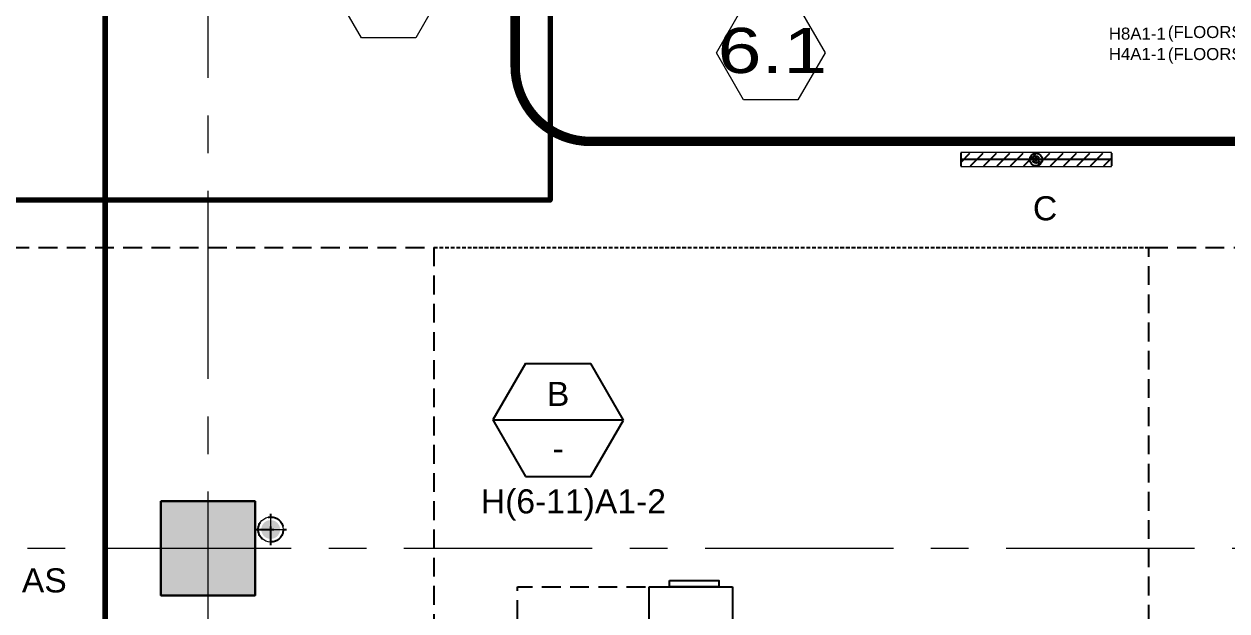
# Model space of a CAD drawing. Header units: inches. Extents: x -26500 to 0, y -3347 to 2257.
# Drawn here: x -23999.6 to -23616.2, y 347.2 to 534.4 of the extents above; entities that cross this region are included whole.
import ezdxf
from ezdxf.enums import TextEntityAlignment as Align

# ---------------------------------------------------------------- set-up
doc = ezdxf.new("R2010")
doc.units = ezdxf.units.IN
doc.header["$LTSCALE"] = 48
doc.header["$MEASUREMENT"] = 0
for name, pattern in [('A104$0$CENTER', [2, 1.25, -0.25, 0.25, -0.25]), ('DASHED2', [0.375, 0.25, -0.125]), ('HIDDEN2', [0.1875, 0.125, -0.0625]), ('NB - 5th floor_plan$0$HIDDEN2', [0.1875, 0.125, -0.0625])]:
    doc.linetypes.add(name, pattern=pattern)
for name, color, linetype in [('A-Detl-Iden', 3, 'Continuous'), ('A104$0$A-ANNO-PATT-1-6', 8, 'Continuous'), ('A104$0$A-COLS-COL1-6', 8, 'Continuous'), ('A104$0$A-FLOR-SLEEVE', 8, 'Continuous'), ('A104$0$A-GRID-GRDP0-15', 8, 'Continuous'), ('A104$0$A-Roof-leader', 8, 'Continuous'), ('A604$0$A-ANNO-REVS-BULL', 8, 'Continuous'), ('A604$0$A-FLOR-SLEEVE', 8, 'Continuous'), ('A604$0$br604_br604 - E-Lite', 3, 'Continuous'), ('ANNTEXT', 6, 'Continuous'), ('CLEAR', 1, 'HIDDEN2'), ('E-FIRE', 234, 'Continuous'), ('E-Lite', 53, 'Continuous'), ('E-Lite-Emer', 13, 'Continuous'), ('E-Powr-Circ', 232, 'Continuous'), ('E-TEXT', 6, 'Continuous'), ('HAEQUIP', 94, 'Continuous'), ('M-HVAC-blck', 6, 'Continuous'), ('M-HVAC-EQPM-FPTD', 94, 'Continuous'), ('M-HVAC-TEXT', 6, 'Continuous'), ('NB - 5th floor_plan$0$STCCOLS1', 1, 'NB - 5th floor_plan$0$HIDDEN2'), ('NB - 5th floor_plan$0$STDROPS', 1, 'NB - 5th floor_plan$0$HIDDEN2'), ('NB - 5th floor_plan$0$STWETSTACK', 1, 'NB - 5th floor_plan$0$HIDDEN2'), ('XREF', 7, 'Continuous')]:
    doc.layers.add(name, color=color, linetype=linetype)
doc.layers.add('E-Fire-Covr', color=240, linetype='Continuous', lineweight=70, plot=False)
doc.styles.add('A604$0$style-Arial', font='arial.ttf')
doc.styles.add('M08', font='arial.ttf', dxfattribs={"height": 7.68})

# ---------------------------------------------------------------- blocks, each defined once
blk = doc.blocks.new('A104')
at = {"layer": 'A104$0$A-Roof-leader', "lineweight": 13}
h = blk.add_hatch(color=256, dxfattribs=at)
edge = h.paths.add_edge_path()
edge.add_arc((-23921.0236, 373.1574), 3, 0, 360)
at = {"layer": 'A104$0$A-ANNO-PATT-1-6', "lineweight": 30, "extrusion": (0, 0, -1)}
blk.add_solid([(23956.0236, 382.1574), (23926.0236, 382.1574), (23956.0236, 352.1574), (23926.0236, 352.1574)], dxfattribs=at)
at = {"layer": 'A104$0$A-COLS-COL1-6', "lineweight": 30}
blk.add_3dface([(-23956.0236, 382.1574), (-23926.0236, 382.1574), (-23926.0236, 352.1574), (-23956.0236, 352.1574)], dxfattribs=at)
at = {"layer": 'A104$0$A-FLOR-SLEEVE', "lineweight": 0}
for p, q in [((-23921.0236, 368.1574), (-23921.0236, 378.1574)), ((-23926.0236, 373.1574), (-23916.0236, 373.1574))]:
    blk.add_line(p, q, dxfattribs=at)
at = {"layer": 'A104$0$A-FLOR-SLEEVE', "lineweight": 13}
blk.add_circle((-23921.0236, 373.1574), 4, dxfattribs=at)
at = {"layer": 'A104$0$A-GRID-GRDP0-15', "linetype": 'A104$0$CENTER', "lineweight": 0}
for p, q in [((-23941.0236, 2113.2362), (-23941.0236, -676.9049)), ((-24358.5266, 367.1574), (-20364.9322, 367.1574))]:
    blk.add_line(p, q, dxfattribs=at)
blk = doc.blocks.new('NB - 5th floor_plan')
at = {"layer": 'NB - 5th floor_plan$0$STCCOLS1', "color": 1, "linetype": 'NB - 5th floor_plan$0$HIDDEN2'}
blk.add_lwpolyline([(-23956.0236, 382.1574), (-23926.0236, 382.1574), (-23926.0236, 352.1574), (-23956.0236, 352.1574)], close=True, dxfattribs=at)
at = {"layer": 'NB - 5th floor_plan$0$STDROPS', "color": 1, "linetype": 'NB - 5th floor_plan$0$HIDDEN2', "ltscale": 0.2}
blk.add_line((-23869.0236, 463.1573), (-23641.0236, 463.1573), dxfattribs=at)
at = {"layer": 'NB - 5th floor_plan$0$STDROPS', "color": 1, "linetype": 'NB - 5th floor_plan$0$HIDDEN2'}
for points in [[(-24013.0236, 463.1574), (-23869.0236, 463.1574), (-23869.0236, 271.1574), (-24013.0236, 271.1574)], [(-23641.0236, 463.1574), (-23521.0236, 463.1574), (-23521.0236, 271.1574), (-23641.0236, 271.1574)]]:
    blk.add_lwpolyline(points, close=True, dxfattribs=at)
at = {"layer": 'NB - 5th floor_plan$0$STWETSTACK', "color": 1, "linetype": 'NB - 5th floor_plan$0$HIDDEN2'}
for p, q in [((-23921.0223, 368.1568, -0.0063), (-23921.0223, 378.1568, -0.0063)), ((-23926.0223, 373.1568, -0.0063), (-23916.0223, 373.1568, -0.0063))]:
    blk.add_line(p, q, dxfattribs=at)
blk.add_circle((-23921.0223, 373.1568, -0.0063), 4, dxfattribs=at)
blk = doc.blocks.new('A604')
at = {"layer": 'A604$0$A-ANNO-REVS-BULL', "lineweight": 13, "elevation": 0, "flags": 128}
for points in [[(-23892.08, 560.03), (-23874.76, 560.03), (-23866.1, 545.03), (-23874.76, 530.03), (-23892.08, 530.03), (-23900.74, 545.03), (-23892.08, 560.03)], [(-23770.25, 540.22), (-23752.93, 540.22), (-23744.27, 525.22), (-23752.93, 510.22), (-23770.25, 510.22), (-23778.91, 525.22), (-23770.25, 540.22)]]:
    blk.add_lwpolyline(points, close=True, dxfattribs=at)
at = {"layer": 'A604$0$A-FLOR-SLEEVE', "lineweight": 0}
for p, q in [((-23921.02, 368.16), (-23921.02, 378.16)), ((-23926.02, 373.16), (-23916.02, 373.16))]:
    blk.add_line(p, q, dxfattribs=at)
at = {"layer": 'A604$0$A-FLOR-SLEEVE', "lineweight": 13}
blk.add_circle((-23921.02, 373.16), 4, dxfattribs=at)
at = {"layer": 'A604$0$br604_br604 - E-Lite', "lineweight": 13}
blk.add_3dface([(-23701.02, 488.91), (-23653.02, 488.91), (-23653.02, 493.41), (-23701.02, 493.41)], dxfattribs=at)
at = {"layer": 'A604$0$A-ANNO-REVS-BULL', "lineweight": 13, "style": 'A604$0$style-Arial', "width": 1.246876}
blk.add_text('6.1', height=14.4, dxfattribs=at).set_placement((-23761.08, 525.97, 0), align=Align.MIDDLE_CENTER)
blk = doc.blocks.new('LFIND4')
for p, q in [((-24, 2), (-24, -2)), ((24, 0), (-24, 0)), ((24, 2), (24, -2))]:
    blk.add_line(p, q)
for radius in [2, 1.12, 0.5]:
    blk.add_circle((0, 0), radius)
blk = doc.blocks.new('FPTD INT')
at = {"layer": 'CLEAR', "flags": 128}
blk.add_lwpolyline([(-26603.13, -1659.44), (-26603.13, -1701.44), (-26562.88, -1701.44), (-26562.88, -1659.44)], dxfattribs=at)
at = {"layer": 'E-Powr-Circ'}
for p, q in [((-26589.13, -1665.19), (-26579.13, -1659.44)), ((-26579.13, -1665.19), (-26589.13, -1659.44))]:
    blk.add_line(p, q, dxfattribs=at)
at = {"layer": 'HAEQUIP'}
for p, q in [((-26562.88, -1632.94), (-26603.13, -1632.94)), ((-26603.13, -1632.94), (-26603.13, -1659.44)), ((-26562.88, -1659.44), (-26562.88, -1632.94)), ((-26603.13, -1659.44), (-26562.88, -1659.44))]:
    blk.add_line(p, q, dxfattribs=at)
for points in [[(-26560.88, -1653.01), (-26560.88, -1637.26), (-26562.88, -1637.26), (-26562.88, -1653.01)], [(-26603.13, -1651.19), (-26603.13, -1641.19), (-26609.13, -1641.19), (-26609.13, -1651.19)], [(-26579.13, -1659.44), (-26589.13, -1659.44), (-26589.13, -1665.19), (-26579.13, -1665.19)]]:
    blk.add_lwpolyline(points, close=True, dxfattribs=at)
blk = doc.blocks.new('A$C73FD2CE6')
at = {"layer": 'M-HVAC-blck'}
for p, q in [((10.41, 36), (0, 18.01)), ((10.41, 36), (31.18, 36)), ((41.57, 17.97), (31.18, 36)), ((0, 18.01), (10.37, 0)), ((0.01, 17.99), (41.56, 17.99)), ((31.17, 0), (41.57, 17.97)), ((10.37, 0), (31.17, 0))]:
    blk.add_line(p, q, dxfattribs=at)
at = {"layer": 'M-HVAC-TEXT', "style": 'M08'}
for tag, p in [('2', (20.78, 26.3)), ('1', (20.78, 8.99))]:
    blk.add_attdef(tag, text='', height=7.68, dxfattribs=at).set_placement(p, align=Align.MIDDLE)
blk = doc.blocks.new('*U149')
at = {"layer": 'E-Fire-Covr'}
blk.add_lwpolyline([(10.15, 322), (318, 322), (318, -314), (-318, -314), (-318, 322), (-9.51, 322)], dxfattribs=at)

msp = doc.modelspace()

# ---------------------------------------------------------------- hatches: boundary and pattern name
at = {"layer": 'E-Lite-Emer'}
h = msp.add_hatch(dxfattribs=at)
h.set_pattern_fill('ANSI31', color=256, scale=24, angle=180, style=0)
h.set_pattern_definition([(225, (-25772.5473, 3212.9135), (2.1213203, -2.1213203), [])])
h.paths.add_polyline_path([(-23653.02, 493.16), (-23701.02, 493.16), (-23701.02, 489.16), (-23653.02, 489.16)])

# ---------------------------------------------------------------- linework, layer by layer
at = {"layer": 'A-Detl-Iden', "linetype": 'DASHED2', "const_width": 3, "flags": 128}
msp.add_lwpolyline([(-23819.09, 1018.57), (-22491.25, 1018.57, -0.414214), (-22467.25, 994.57), (-22467.25, 520.94, -0.414214), (-22491.25, 496.94), (-23819.09, 496.94, -0.414214), (-23843.09, 520.94), (-23843.09, 994.57, -0.414214)], format="xyb", close=True, dxfattribs=at)

# ---------------------------------------------------------------- block references
at = {"layer": 'E-FIRE'}
for p in [(-24149.94, 792.23), (-24291.84, 303.69), (-23655.84, 303.69)]:
    msp.add_blockref('*U149', p, dxfattribs=at)
at = {"layer": 'E-Lite'}
msp.add_blockref('LFIND4', (-23677.02, 491.16), dxfattribs=at)
at = {"layer": 'M-HVAC-blck'}
msp.add_blockref('A$C73FD2CE6', (-23850.17, 390.11), dxfattribs=at).add_auto_attribs({'2': 'B', '1': '-'})
at = {"layer": 'M-HVAC-EQPM-FPTD', "xscale": -1, "rotation": 270}
msp.add_blockref('FPTD INT', (-22140.88, 26917.75), dxfattribs=at)
msp.add_blockref('FPTD INT', (-22140.88, 26917.75), dxfattribs=at)
at = {"layer": 'XREF'}
for name in ['A104', 'NB - 5th floor_plan', 'A604']:
    msp.add_blockref(name, (0, 0), dxfattribs=at)

# ---------------------------------------------------------------- texts
at = {"layer": 'ANNTEXT', "char_height": 7.68, "attachment_point": 1, "style": 'M08'}
for s, width, insert in [('H(6-11)A1-2', 59.1811, (-23854.03, 385.98)), ('PROVIDE TEMPORARY FIRE ALARM EQUIPMENT FOR UNOCCUPIED AREAS AS REQUIRED BY THE LOCAL AHJ.', 252.1796, (-24207.18, 373.58))]:
    msp.add_mtext_dynamic_manual_height_columns(s, width=width, gutter_width=1, heights=[0], dxfattribs=dict(at, insert=insert))
at = {"layer": 'E-TEXT', "style": 'M08'}
for s, height, p in [('H8A1-1', 3.84, (-23653.84, 529.42, 0)), ('(FLOORS 8-12)', 3.84, (-23635.01, 529.92, 0)), ('H4A1-1', 3.84, (-23653.84, 522.94, 0)), ('(FLOORS 3-7)', 3.84, (-23635.01, 522.9, 0)), ('C', 7.68, (-23678.03, 471.77))]:
    msp.add_text(s, height=height, dxfattribs=at).set_placement(p)

doc.saveas('drawing.dxf')
